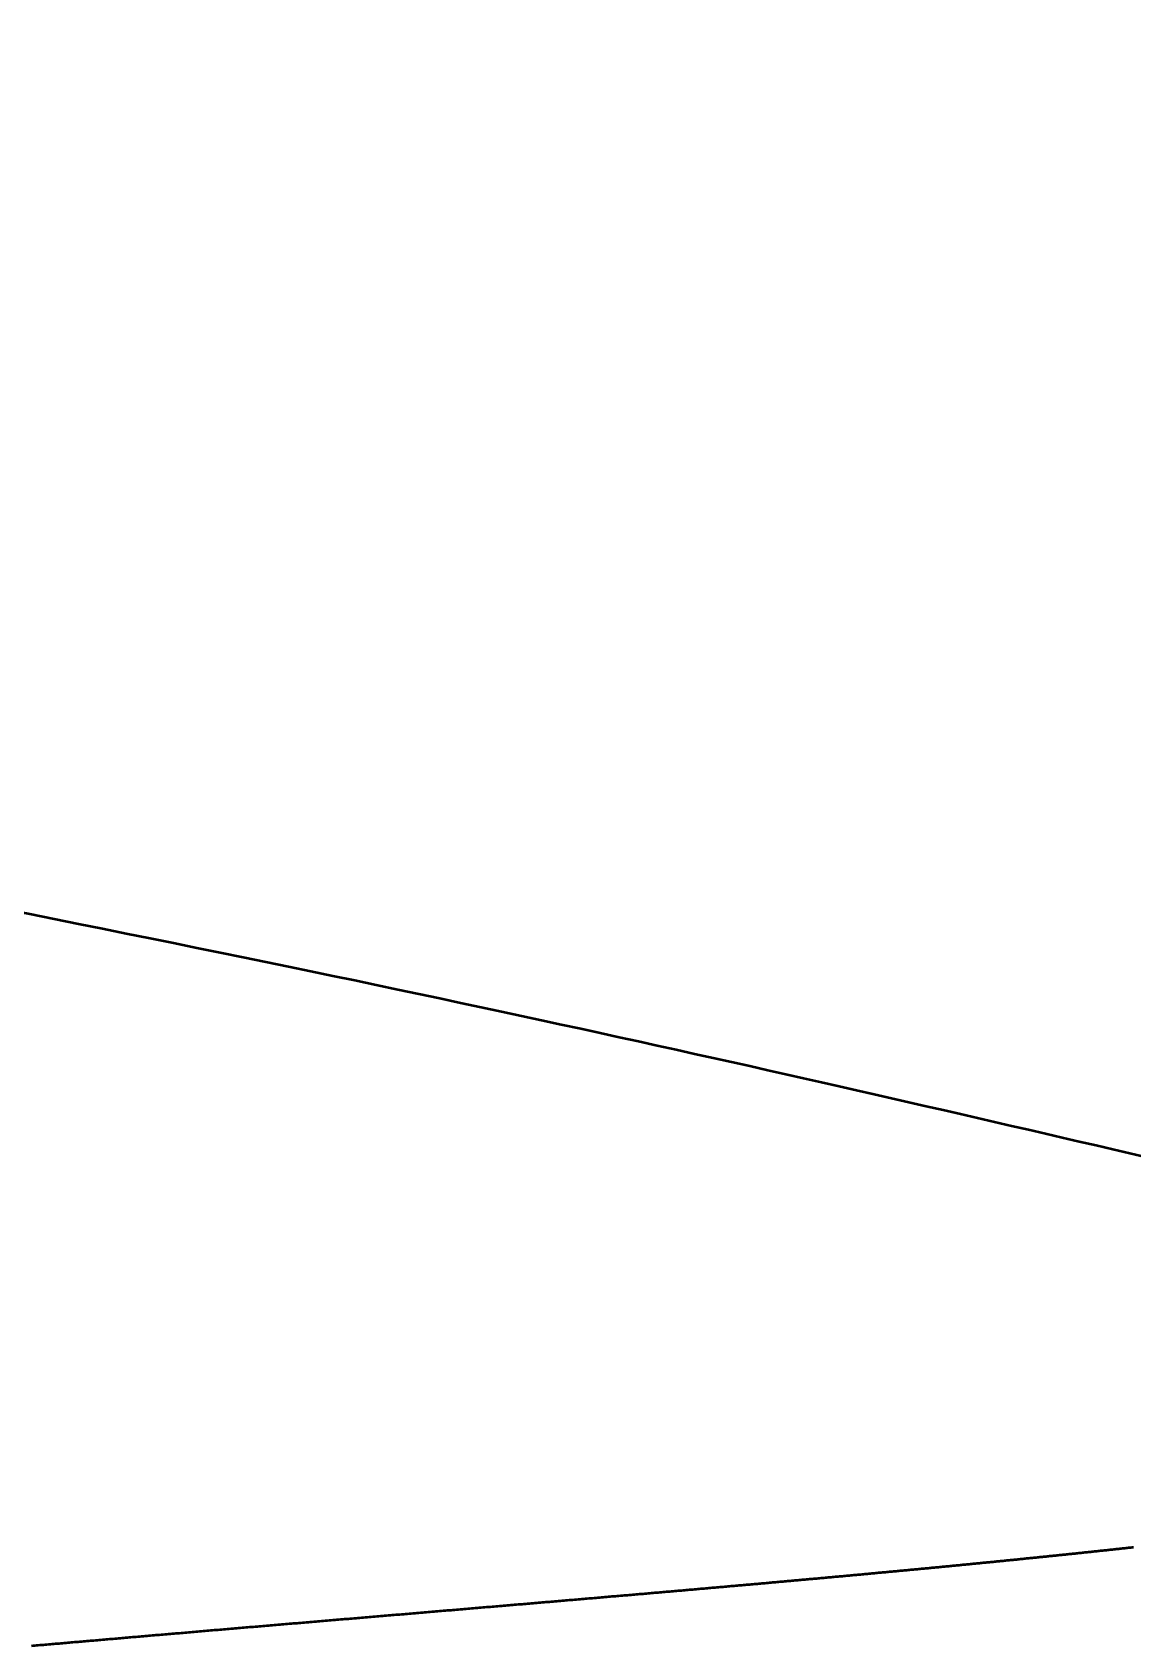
# Model space of a CAD drawing. Header units: millimetres. Extents: x -55 to 717, y -74 to 658.
# Drawn here: x 647 to 681.7, y 606.8 to 657.8 of the extents above; entities that cross this region are included whole.
import ezdxf

# ---------------------------------------------------------------- set-up
doc = ezdxf.new("R2010")
doc.units = ezdxf.units.MM
doc.layers.get('0').update_dxf_attribs({"color": 1, "lineweight": 13, "true_color": 0xff0000})
doc.layers.add('Rez', color=30, linetype='Continuous', lineweight=50, true_color=0xff7f00)

# ---------------------------------------------------------------- blocks, each defined once
blk = doc.blocks.new('Stranica')
at = {"layer": 'Rez'}
for p, q in [((-398.776, -18.669), (-398.814, -18.665)), ((-398.737, -18.673), (-398.776, -18.669)), ((-398.698, -18.677), (-398.737, -18.673)), ((-398.66, -18.682), (-398.698, -18.677)), ((-398.621, -18.686), (-398.66, -18.682)), ((-398.582, -18.69), (-398.621, -18.686)), ((-398.544, -18.694), (-398.582, -18.69)), ((-398.505, -18.698), (-398.544, -18.694)), ((-398.467, -18.703), (-398.505, -18.698)), ((-398.428, -18.707), (-398.467, -18.703)), ((-398.389, -18.711), (-398.428, -18.707)), ((-398.351, -18.715), (-398.389, -18.711)), ((-398.312, -18.719), (-398.351, -18.715)), ((-398.274, -18.723), (-398.312, -18.719)), ((-398.235, -18.728), (-398.274, -18.723)), ((-398.197, -18.732), (-398.235, -18.728)), ((-398.159, -18.736), (-398.197, -18.732)), ((-398.12, -18.74), (-398.159, -18.736)), ((-398.082, -18.744), (-398.12, -18.74)), ((-398.043, -18.748), (-398.082, -18.744)), ((-398.005, -18.752), (-398.043, -18.748)), ((-397.967, -18.756), (-398.005, -18.752)), ((-397.928, -18.76), (-397.967, -18.756)), ((-397.89, -18.765), (-397.928, -18.76)), ((-397.852, -18.769), (-397.89, -18.765)), ((-397.813, -18.773), (-397.852, -18.769)), ((-397.775, -18.777), (-397.813, -18.773)), ((-397.737, -18.781), (-397.775, -18.777)), ((-397.699, -18.785), (-397.737, -18.781)), ((-397.66, -18.789), (-397.699, -18.785)), ((-397.622, -18.793), (-397.66, -18.789)), ((-397.584, -18.797), (-397.622, -18.793)), ((-397.546, -18.801), (-397.584, -18.797)), ((-397.507, -18.805), (-397.546, -18.801)), ((-397.469, -18.809), (-397.507, -18.805)), ((-397.431, -18.813), (-397.469, -18.809)), ((-397.393, -18.817), (-397.431, -18.813)), ((-397.354, -18.821), (-397.393, -18.817)), ((-397.316, -18.825), (-397.354, -18.821)), ((-397.278, -18.829), (-397.316, -18.825)), ((-397.24, -18.833), (-397.278, -18.829)), ((-397.202, -18.838), (-397.24, -18.833)), ((-397.163, -18.842), (-397.202, -18.838)), ((-397.125, -18.846), (-397.163, -18.842)), ((-397.087, -18.85), (-397.125, -18.846)), ((-397.049, -18.854), (-397.087, -18.85)), ((-397.011, -18.858), (-397.049, -18.854)), ((-396.972, -18.862), (-397.011, -18.858)), ((-396.934, -18.866), (-396.972, -18.862)), ((-396.896, -18.87), (-396.934, -18.866)), ((-396.858, -18.874), (-396.896, -18.87)), ((-396.82, -18.878), (-396.858, -18.874)), ((-396.781, -18.881), (-396.82, -18.878)), ((-396.743, -18.885), (-396.781, -18.881)), ((-396.705, -18.889), (-396.743, -18.885)), ((-396.667, -18.893), (-396.705, -18.889)), ((-396.629, -18.897), (-396.667, -18.893)), ((-396.59, -18.901), (-396.629, -18.897)), ((-396.552, -18.905), (-396.59, -18.901)), ((-396.514, -18.909), (-396.552, -18.905)), ((-396.476, -18.913), (-396.514, -18.909)), ((-396.437, -18.917), (-396.476, -18.913)), ((-396.399, -18.921), (-396.437, -18.917)), ((-396.361, -18.925), (-396.399, -18.921)), ((-396.322, -18.929), (-396.361, -18.925)), ((-396.284, -18.933), (-396.322, -18.929)), ((-396.246, -18.937), (-396.284, -18.933)), ((-396.208, -18.941), (-396.246, -18.937)), ((-396.169, -18.945), (-396.208, -18.941)), ((-396.131, -18.949), (-396.169, -18.945)), ((-396.093, -18.953), (-396.131, -18.949)), ((-396.054, -18.957), (-396.093, -18.953)), ((-396.016, -18.961), (-396.054, -18.957)), ((-395.977, -18.965), (-396.016, -18.961)), ((-395.939, -18.968), (-395.977, -18.965)), ((-395.901, -18.972), (-395.939, -18.968)), ((-395.862, -18.976), (-395.901, -18.972)), ((-395.824, -18.98), (-395.862, -18.976)), ((-395.785, -18.984), (-395.824, -18.98)), ((-395.747, -18.988), (-395.785, -18.984)), ((-395.708, -18.992), (-395.747, -18.988)), ((-395.67, -18.996), (-395.708, -18.992)), ((-395.631, -19), (-395.67, -18.996)), ((-395.593, -19.004), (-395.631, -19)), ((-395.554, -19.008), (-395.593, -19.004)), ((-395.515, -19.012), (-395.554, -19.008)), ((-395.477, -19.016), (-395.515, -19.012)), ((-395.438, -19.019), (-395.477, -19.016)), ((-395.399, -19.023), (-395.438, -19.019)), ((-395.361, -19.027), (-395.399, -19.023)), ((-395.322, -19.031), (-395.361, -19.027)), ((-395.283, -19.035), (-395.322, -19.031)), ((-395.244, -19.039), (-395.283, -19.035)), ((-395.206, -19.043), (-395.244, -19.039)), ((-395.167, -19.047), (-395.206, -19.043)), ((-395.128, -19.051), (-395.167, -19.047)), ((-395.089, -19.055), (-395.128, -19.051)), ((-395.05, -19.059), (-395.089, -19.055)), ((-395.011, -19.062), (-395.05, -19.059)), ((-394.972, -19.066), (-395.011, -19.062)), ((-394.933, -19.07), (-394.972, -19.066)), ((-394.894, -19.074), (-394.933, -19.07)), ((-394.855, -19.078), (-394.894, -19.074)), ((-394.816, -19.082), (-394.855, -19.078)), ((-394.777, -19.086), (-394.816, -19.082)), ((-394.738, -19.09), (-394.777, -19.086)), ((-394.699, -19.094), (-394.738, -19.09)), ((-394.66, -19.098), (-394.699, -19.094)), ((-394.62, -19.101), (-394.66, -19.098)), ((-394.581, -19.105), (-394.62, -19.101)), ((-394.542, -19.109), (-394.581, -19.105)), ((-394.502, -19.113), (-394.542, -19.109)), ((-394.463, -19.117), (-394.502, -19.113)), ((-394.424, -19.121), (-394.463, -19.117)), ((-394.384, -19.125), (-394.424, -19.121)), ((-394.345, -19.129), (-394.384, -19.125)), ((-394.305, -19.133), (-394.345, -19.129)), ((-394.266, -19.137), (-394.305, -19.133)), ((-394.226, -19.141), (-394.266, -19.137)), ((-394.187, -19.144), (-394.226, -19.141)), ((-394.147, -19.148), (-394.187, -19.144)), ((-394.107, -19.152), (-394.147, -19.148)), ((-394.068, -19.156), (-394.107, -19.152)), ((-394.028, -19.16), (-394.068, -19.156)), ((-393.988, -19.164), (-394.028, -19.16)), ((-393.948, -19.168), (-393.988, -19.164)), ((-393.908, -19.172), (-393.948, -19.168)), ((-393.869, -19.176), (-393.908, -19.172)), ((-393.829, -19.18), (-393.869, -19.176)), ((-393.789, -19.184), (-393.829, -19.18)), ((-393.749, -19.187), (-393.789, -19.184)), ((-393.709, -19.191), (-393.749, -19.187)), ((-393.669, -19.195), (-393.709, -19.191)), ((-393.629, -19.199), (-393.669, -19.195)), ((-393.588, -19.203), (-393.629, -19.199)), ((-393.548, -19.207), (-393.588, -19.203)), ((-393.508, -19.211), (-393.548, -19.207)), ((-393.468, -19.215), (-393.508, -19.211)), ((-393.428, -19.219), (-393.468, -19.215)), ((-393.387, -19.223), (-393.428, -19.219)), ((-393.347, -19.227), (-393.387, -19.223)), ((-393.306, -19.231), (-393.347, -19.227)), ((-393.266, -19.235), (-393.306, -19.231)), ((-393.226, -19.238), (-393.266, -19.235)), ((-393.185, -19.242), (-393.226, -19.238)), ((-393.145, -19.246), (-393.185, -19.242)), ((-393.104, -19.25), (-393.145, -19.246)), ((-393.063, -19.254), (-393.104, -19.25)), ((-393.023, -19.258), (-393.063, -19.254)), ((-392.982, -19.262), (-393.023, -19.258)), ((-392.941, -19.266), (-392.982, -19.262)), ((-392.9, -19.27), (-392.941, -19.266)), ((-392.86, -19.274), (-392.9, -19.27)), ((-392.819, -19.278), (-392.86, -19.274)), ((-392.778, -19.282), (-392.819, -19.278)), ((-392.737, -19.286), (-392.778, -19.282)), ((-392.696, -19.29), (-392.737, -19.286)), ((-392.655, -19.294), (-392.696, -19.29)), ((-392.614, -19.297), (-392.655, -19.294)), ((-392.573, -19.301), (-392.614, -19.297)), ((-392.531, -19.305), (-392.573, -19.301)), ((-392.49, -19.309), (-392.531, -19.305)), ((-392.449, -19.313), (-392.49, -19.309)), ((-392.408, -19.317), (-392.449, -19.313)), ((-392.366, -19.321), (-392.408, -19.317)), ((-392.325, -19.325), (-392.366, -19.321)), ((-392.283, -19.329), (-392.325, -19.325)), ((-392.242, -19.333), (-392.283, -19.329)), ((-392.2, -19.337), (-392.242, -19.333)), ((-392.159, -19.341), (-392.2, -19.337)), ((-392.117, -19.345), (-392.159, -19.341)), ((-392.076, -19.349), (-392.117, -19.345)), ((-392.034, -19.353), (-392.076, -19.349)), ((-391.992, -19.357), (-392.034, -19.353)), ((-391.95, -19.361), (-391.992, -19.357)), ((-391.909, -19.365), (-391.95, -19.361)), ((-391.867, -19.369), (-391.909, -19.365)), ((-391.825, -19.373), (-391.867, -19.369)), ((-391.783, -19.377), (-391.825, -19.373)), ((-391.741, -19.381), (-391.783, -19.377)), ((-391.699, -19.384), (-391.741, -19.381)), ((-391.657, -19.388), (-391.699, -19.384)), ((-391.614, -19.392), (-391.657, -19.388)), ((-391.572, -19.396), (-391.614, -19.392)), ((-391.53, -19.4), (-391.572, -19.396)), ((-391.488, -19.404), (-391.53, -19.4)), ((-391.445, -19.408), (-391.488, -19.404)), ((-391.403, -19.412), (-391.445, -19.408)), ((-391.36, -19.416), (-391.403, -19.412)), ((-391.318, -19.42), (-391.36, -19.416)), ((-391.275, -19.424), (-391.318, -19.42)), ((-391.233, -19.428), (-391.275, -19.424)), ((-391.19, -19.432), (-391.233, -19.428)), ((-391.147, -19.436), (-391.19, -19.432)), ((-391.105, -19.44), (-391.147, -19.436)), ((-391.062, -19.444), (-391.105, -19.44)), ((-391.019, -19.448), (-391.062, -19.444)), ((-390.976, -19.452), (-391.019, -19.448)), ((-390.933, -19.456), (-390.976, -19.452)), ((-390.89, -19.46), (-390.933, -19.456)), ((-390.847, -19.464), (-390.89, -19.46)), ((-390.804, -19.468), (-390.847, -19.464)), ((-390.761, -19.472), (-390.804, -19.468)), ((-390.718, -19.476), (-390.761, -19.472)), ((-390.675, -19.48), (-390.718, -19.476)), ((-390.631, -19.484), (-390.675, -19.48)), ((-390.588, -19.488), (-390.631, -19.484)), ((-390.544, -19.493), (-390.588, -19.488)), ((-390.501, -19.497), (-390.544, -19.493)), ((-390.457, -19.501), (-390.501, -19.497)), ((-390.414, -19.505), (-390.457, -19.501)), ((-390.37, -19.509), (-390.414, -19.505)), ((-390.327, -19.513), (-390.37, -19.509)), ((-390.283, -19.517), (-390.327, -19.513)), ((-390.239, -19.521), (-390.283, -19.517)), ((-390.195, -19.525), (-390.239, -19.521)), ((-390.151, -19.529), (-390.195, -19.525)), ((-390.107, -19.533), (-390.151, -19.529)), ((-390.063, -19.537), (-390.107, -19.533)), ((-390.019, -19.541), (-390.063, -19.537)), ((-389.975, -19.545), (-390.019, -19.541)), ((-389.931, -19.549), (-389.975, -19.545)), ((-389.887, -19.553), (-389.931, -19.549)), ((-389.843, -19.557), (-389.887, -19.553)), ((-389.798, -19.561), (-389.843, -19.557)), ((-389.754, -19.565), (-389.798, -19.561)), ((-389.709, -19.57), (-389.754, -19.565)), ((-389.665, -19.574), (-389.709, -19.57)), ((-389.62, -19.578), (-389.665, -19.574)), ((-389.576, -19.582), (-389.62, -19.578)), ((-389.531, -19.586), (-389.576, -19.582)), ((-389.486, -19.59), (-389.531, -19.586)), ((-389.441, -19.594), (-389.486, -19.59)), ((-389.397, -19.598), (-389.441, -19.594)), ((-389.352, -19.602), (-389.397, -19.598)), ((-389.307, -19.606), (-389.352, -19.602)), ((-389.262, -19.61), (-389.307, -19.606)), ((-389.217, -19.615), (-389.262, -19.61)), ((-389.171, -19.619), (-389.217, -19.615)), ((-389.126, -19.623), (-389.171, -19.619)), ((-389.081, -19.627), (-389.126, -19.623)), ((-389.036, -19.631), (-389.081, -19.627)), ((-388.99, -19.635), (-389.036, -19.631)), ((-388.945, -19.639), (-388.99, -19.635)), ((-388.899, -19.643), (-388.945, -19.639)), ((-388.854, -19.648), (-388.899, -19.643)), ((-388.808, -19.652), (-388.854, -19.648)), ((-388.762, -19.656), (-388.808, -19.652)), ((-388.717, -19.66), (-388.762, -19.656)), ((-388.671, -19.664), (-388.717, -19.66)), ((-388.625, -19.668), (-388.671, -19.664)), ((-388.579, -19.672), (-388.625, -19.668)), ((-388.533, -19.677), (-388.579, -19.672)), ((-388.487, -19.681), (-388.533, -19.677)), ((-388.441, -19.685), (-388.487, -19.681)), ((-388.395, -19.689), (-388.441, -19.685)), ((-388.348, -19.693), (-388.395, -19.689)), ((-388.302, -19.697), (-388.348, -19.693)), ((-388.256, -19.702), (-388.302, -19.697)), ((-388.209, -19.706), (-388.256, -19.702)), ((-388.163, -19.71), (-388.209, -19.706)), ((-388.116, -19.714), (-388.163, -19.71)), ((-388.07, -19.718), (-388.116, -19.714)), ((-388.023, -19.723), (-388.07, -19.718)), ((-387.976, -19.727), (-388.023, -19.723)), ((-387.929, -19.731), (-387.976, -19.727)), ((-387.882, -19.735), (-387.929, -19.731)), ((-387.835, -19.739), (-387.882, -19.735)), ((-387.788, -19.744), (-387.835, -19.739)), ((-387.741, -19.748), (-387.788, -19.744)), ((-387.694, -19.752), (-387.741, -19.748)), ((-387.647, -19.756), (-387.694, -19.752)), ((-387.6, -19.76), (-387.647, -19.756)), ((-387.552, -19.765), (-387.6, -19.76)), ((-387.505, -19.769), (-387.552, -19.765)), ((-387.457, -19.773), (-387.505, -19.769)), ((-387.41, -19.777), (-387.457, -19.773)), ((-387.362, -19.782), (-387.41, -19.777)), ((-387.314, -19.786), (-387.362, -19.782)), ((-387.267, -19.79), (-387.314, -19.786)), ((-387.219, -19.794), (-387.267, -19.79)), ((-387.171, -19.799), (-387.219, -19.794)), ((-387.123, -19.803), (-387.171, -19.799)), ((-387.075, -19.807), (-387.123, -19.803)), ((-387.027, -19.811), (-387.075, -19.807)), ((-386.979, -19.816), (-387.027, -19.811)), ((-386.931, -19.82), (-386.979, -19.816)), ((-386.882, -19.824), (-386.931, -19.82)), ((-386.834, -19.829), (-386.882, -19.824)), ((-386.785, -19.833), (-386.834, -19.829)), ((-386.737, -19.837), (-386.785, -19.833)), ((-386.688, -19.842), (-386.737, -19.837)), ((-386.64, -19.846), (-386.688, -19.842)), ((-386.591, -19.85), (-386.64, -19.846)), ((-386.542, -19.854), (-386.591, -19.85)), ((-386.493, -19.859), (-386.542, -19.854)), ((-386.444, -19.863), (-386.493, -19.859)), ((-386.395, -19.867), (-386.444, -19.863)), ((-386.346, -19.872), (-386.395, -19.867)), ((-386.297, -19.876), (-386.346, -19.872)), ((-386.248, -19.88), (-386.297, -19.876)), ((-386.198, -19.885), (-386.248, -19.88)), ((-386.149, -19.889), (-386.198, -19.885)), ((-386.1, -19.893), (-386.149, -19.889)), ((-386.05, -19.898), (-386.1, -19.893)), ((-386, -19.902), (-386.05, -19.898)), ((-385.951, -19.907), (-386, -19.902)), ((-385.901, -19.911), (-385.951, -19.907)), ((-385.851, -19.915), (-385.901, -19.911)), ((-385.801, -19.92), (-385.851, -19.915)), ((-385.751, -19.924), (-385.801, -19.92)), ((-385.701, -19.929), (-385.751, -19.924)), ((-385.651, -19.933), (-385.701, -19.929)), ((-385.601, -19.937), (-385.651, -19.933)), ((-385.551, -19.942), (-385.601, -19.937)), ((-385.5, -19.946), (-385.551, -19.942)), ((-385.45, -19.951), (-385.5, -19.946)), ((-385.399, -19.955), (-385.45, -19.951)), ((-385.349, -19.959), (-385.399, -19.955)), ((-385.298, -19.964), (-385.349, -19.959)), ((-385.248, -19.968), (-385.298, -19.964)), ((-385.197, -19.973), (-385.248, -19.968)), ((-385.146, -19.977), (-385.197, -19.973)), ((-385.095, -19.982), (-385.146, -19.977)), ((-385.044, -19.986), (-385.095, -19.982)), ((-384.993, -19.991), (-385.044, -19.986)), ((-384.942, -19.995), (-384.993, -19.991)), ((-384.89, -19.999), (-384.942, -19.995)), ((-384.839, -20.004), (-384.89, -19.999)), ((-384.788, -20.008), (-384.839, -20.004)), ((-384.736, -20.013), (-384.788, -20.008)), ((-384.684, -20.017), (-384.736, -20.013)), ((-384.633, -20.022), (-384.684, -20.017)), ((-384.581, -20.026), (-384.633, -20.022)), ((-384.529, -20.031), (-384.581, -20.026)), ((-384.477, -20.035), (-384.529, -20.031)), ((-384.425, -20.04), (-384.477, -20.035)), ((-384.373, -20.044), (-384.425, -20.04)), ((-384.321, -20.049), (-384.373, -20.044)), ((-384.269, -20.053), (-384.321, -20.049)), ((-384.217, -20.058), (-384.269, -20.053)), ((-384.164, -20.063), (-384.217, -20.058)), ((-384.112, -20.067), (-384.164, -20.063)), ((-384.059, -20.072), (-384.112, -20.067)), ((-384.007, -20.076), (-384.059, -20.072)), ((-383.954, -20.081), (-384.007, -20.076)), ((-383.901, -20.085), (-383.954, -20.081)), ((-383.848, -20.09), (-383.901, -20.085)), ((-383.795, -20.095), (-383.848, -20.09)), ((-383.742, -20.099), (-383.795, -20.095)), ((-383.689, -20.104), (-383.742, -20.099)), ((-383.636, -20.108), (-383.689, -20.104)), ((-383.583, -20.113), (-383.636, -20.108)), ((-383.529, -20.118), (-383.583, -20.113)), ((-383.476, -20.122), (-383.529, -20.118)), ((-383.422, -20.127), (-383.476, -20.122)), ((-383.369, -20.131), (-383.422, -20.127)), ((-383.315, -20.136), (-383.369, -20.131)), ((-383.261, -20.141), (-383.315, -20.136)), ((-383.207, -20.145), (-383.261, -20.141)), ((-383.153, -20.15), (-383.207, -20.145)), ((-383.099, -20.155), (-383.153, -20.15)), ((-383.045, -20.159), (-383.099, -20.155)), ((-382.991, -20.164), (-383.045, -20.159)), ((-382.937, -20.169), (-382.991, -20.164)), ((-382.882, -20.173), (-382.937, -20.169)), ((-382.828, -20.178), (-382.882, -20.173)), ((-382.773, -20.183), (-382.828, -20.178)), ((-382.719, -20.187), (-382.773, -20.183)), ((-382.664, -20.192), (-382.719, -20.187)), ((-382.609, -20.197), (-382.664, -20.192)), ((-382.554, -20.201), (-382.609, -20.197)), ((-382.499, -20.206), (-382.554, -20.201)), ((-382.444, -20.211), (-382.499, -20.206)), ((-382.389, -20.216), (-382.444, -20.211)), ((-382.334, -20.22), (-382.389, -20.216)), ((-382.279, -20.225), (-382.334, -20.22)), ((-382.223, -20.23), (-382.279, -20.225)), ((-382.168, -20.235), (-382.223, -20.23)), ((-382.113, -20.239), (-382.168, -20.235)), ((-382.057, -20.244), (-382.113, -20.239)), ((-382.001, -20.249), (-382.057, -20.244)), ((-381.946, -20.254), (-382.001, -20.249)), ((-381.89, -20.258), (-381.946, -20.254)), ((-381.834, -20.263), (-381.89, -20.258)), ((-381.778, -20.268), (-381.834, -20.263)), ((-381.722, -20.273), (-381.778, -20.268)), ((-381.666, -20.277), (-381.722, -20.273)), ((-381.61, -20.282), (-381.666, -20.277)), ((-381.554, -20.287), (-381.61, -20.282)), ((-381.498, -20.292), (-381.554, -20.287)), ((-381.442, -20.297), (-381.498, -20.292)), ((-381.385, -20.301), (-381.442, -20.297)), ((-381.329, -20.306), (-381.385, -20.301)), ((-381.272, -20.311), (-381.329, -20.306)), ((-381.216, -20.316), (-381.272, -20.311)), ((-381.159, -20.321), (-381.216, -20.316)), ((-381.102, -20.326), (-381.159, -20.321)), ((-381.046, -20.33), (-381.102, -20.326)), ((-380.989, -20.335), (-381.046, -20.33)), ((-380.932, -20.34), (-380.989, -20.335)), ((-380.875, -20.345), (-380.932, -20.34)), ((-380.818, -20.35), (-380.875, -20.345)), ((-380.761, -20.355), (-380.818, -20.35)), ((-380.704, -20.36), (-380.761, -20.355)), ((-380.647, -20.364), (-380.704, -20.36)), ((-380.589, -20.369), (-380.647, -20.364)), ((-380.532, -20.374), (-380.589, -20.369)), ((-380.475, -20.379), (-380.532, -20.374)), ((-380.417, -20.384), (-380.475, -20.379)), ((-380.36, -20.389), (-380.417, -20.384)), ((-380.302, -20.394), (-380.36, -20.389)), ((-380.245, -20.399), (-380.302, -20.394)), ((-380.187, -20.403), (-380.245, -20.399)), ((-380.129, -20.408), (-380.187, -20.403)), ((-380.072, -20.413), (-380.129, -20.408)), ((-380.014, -20.418), (-380.072, -20.413)), ((-379.956, -20.423), (-380.014, -20.418)), ((-379.898, -20.428), (-379.956, -20.423)), ((-379.84, -20.433), (-379.898, -20.428)), ((-379.782, -20.438), (-379.84, -20.433)), ((-379.724, -20.443), (-379.782, -20.438)), ((-379.666, -20.448), (-379.724, -20.443)), ((-379.608, -20.453), (-379.666, -20.448)), ((-379.55, -20.458), (-379.608, -20.453)), ((-379.491, -20.463), (-379.55, -20.458)), ((-379.433, -20.467), (-379.491, -20.463)), ((-379.375, -20.472), (-379.433, -20.467)), ((-379.316, -20.477), (-379.375, -20.472)), ((-379.258, -20.482), (-379.316, -20.477)), ((-379.199, -20.487), (-379.258, -20.482)), ((-379.141, -20.492), (-379.199, -20.487)), ((-379.082, -20.497), (-379.141, -20.492)), ((-379.024, -20.502), (-379.082, -20.497)), ((-378.965, -20.507), (-379.024, -20.502)), ((-378.906, -20.512), (-378.965, -20.507)), ((-378.848, -20.517), (-378.906, -20.512)), ((-378.789, -20.522), (-378.848, -20.517)), ((-378.73, -20.527), (-378.789, -20.522)), ((-378.671, -20.532), (-378.73, -20.527)), ((-378.612, -20.537), (-378.671, -20.532)), ((-378.553, -20.542), (-378.612, -20.537)), ((-378.494, -20.547), (-378.553, -20.542)), ((-378.435, -20.552), (-378.494, -20.547)), ((-378.376, -20.557), (-378.435, -20.552)), ((-378.317, -20.562), (-378.376, -20.557)), ((-378.258, -20.567), (-378.317, -20.562)), ((-378.199, -20.572), (-378.258, -20.567)), ((-378.14, -20.577), (-378.199, -20.572)), ((-378.081, -20.582), (-378.14, -20.577)), ((-378.021, -20.587), (-378.081, -20.582)), ((-377.962, -20.592), (-378.021, -20.587)), ((-377.903, -20.597), (-377.962, -20.592)), ((-377.843, -20.602), (-377.903, -20.597)), ((-377.784, -20.607), (-377.843, -20.602)), ((-377.725, -20.612), (-377.784, -20.607)), ((-377.665, -20.617), (-377.725, -20.612)), ((-377.606, -20.622), (-377.665, -20.617)), ((-377.546, -20.627), (-377.606, -20.622)), ((-377.487, -20.632), (-377.546, -20.627)), ((-377.427, -20.637), (-377.487, -20.632)), ((-377.367, -20.642), (-377.427, -20.637)), ((-377.308, -20.647), (-377.367, -20.642)), ((-377.248, -20.652), (-377.308, -20.647)), ((-377.188, -20.657), (-377.248, -20.652)), ((-377.129, -20.662), (-377.188, -20.657)), ((-377.069, -20.667), (-377.129, -20.662)), ((-377.009, -20.672), (-377.069, -20.667)), ((-376.949, -20.677), (-377.009, -20.672)), ((-376.89, -20.683), (-376.949, -20.677)), ((-376.83, -20.688), (-376.89, -20.683)), ((-376.77, -20.693), (-376.83, -20.688)), ((-376.71, -20.698), (-376.77, -20.693)), ((-376.65, -20.703), (-376.71, -20.698)), ((-376.59, -20.708), (-376.65, -20.703)), ((-376.53, -20.713), (-376.59, -20.708)), ((-376.47, -20.718), (-376.53, -20.713)), ((-376.411, -20.723), (-376.47, -20.718)), ((-376.351, -20.728), (-376.411, -20.723)), ((-376.291, -20.733), (-376.351, -20.728)), ((-376.231, -20.738), (-376.291, -20.733)), ((-376.17, -20.743), (-376.231, -20.738)), ((-376.11, -20.748), (-376.17, -20.743)), ((-376.05, -20.753), (-376.11, -20.748)), ((-375.99, -20.758), (-376.05, -20.753)), ((-375.93, -20.763), (-375.99, -20.758)), ((-375.87, -20.769), (-375.93, -20.763)), ((-375.81, -20.774), (-375.87, -20.769)), ((-375.75, -20.779), (-375.81, -20.774)), ((-375.69, -20.784), (-375.75, -20.779)), ((-375.63, -20.789), (-375.69, -20.784)), ((-375.569, -20.794), (-375.63, -20.789)), ((-375.509, -20.799), (-375.569, -20.794)), ((-375.449, -20.804), (-375.509, -20.799)), ((-375.389, -20.809), (-375.449, -20.804)), ((-375.329, -20.814), (-375.389, -20.809)), ((-375.268, -20.819), (-375.329, -20.814)), ((-375.208, -20.824), (-375.268, -20.819)), ((-375.148, -20.829), (-375.208, -20.824)), ((-375.088, -20.835), (-375.148, -20.829)), ((-375.027, -20.84), (-375.088, -20.835)), ((-374.967, -20.845), (-375.027, -20.84)), ((-374.907, -20.85), (-374.967, -20.845)), ((-374.847, -20.855), (-374.907, -20.85)), ((-374.786, -20.86), (-374.847, -20.855)), ((-374.726, -20.865), (-374.786, -20.86)), ((-374.666, -20.87), (-374.726, -20.865)), ((-374.606, -20.875), (-374.666, -20.87)), ((-374.545, -20.88), (-374.606, -20.875)), ((-374.485, -20.885), (-374.545, -20.88)), ((-374.425, -20.89), (-374.485, -20.885)), ((-374.365, -20.896), (-374.425, -20.89)), ((-374.304, -20.901), (-374.365, -20.896)), ((-374.244, -20.906), (-374.304, -20.901)), ((-374.184, -20.911), (-374.244, -20.906)), ((-374.123, -20.916), (-374.184, -20.911)), ((-374.063, -20.921), (-374.123, -20.916)), ((-374.003, -20.926), (-374.063, -20.921)), ((-373.943, -20.931), (-374.003, -20.926)), ((-373.882, -20.936), (-373.943, -20.931)), ((-373.822, -20.941), (-373.882, -20.936)), ((-373.762, -20.946), (-373.822, -20.941)), ((-373.702, -20.951), (-373.762, -20.946)), ((-373.642, -20.957), (-373.702, -20.951)), ((-373.581, -20.962), (-373.642, -20.957)), ((-373.521, -20.967), (-373.581, -20.962)), ((-373.461, -20.972), (-373.521, -20.967)), ((-373.401, -20.977), (-373.461, -20.972)), ((-373.341, -20.982), (-373.401, -20.977)), ((-373.28, -20.987), (-373.341, -20.982)), ((-373.22, -20.992), (-373.28, -20.987)), ((-373.16, -20.997), (-373.22, -20.992)), ((-373.1, -21.002), (-373.16, -20.997)), ((-373.04, -21.007), (-373.1, -21.002)), ((-372.98, -21.012), (-373.04, -21.007)), ((-372.92, -21.017), (-372.98, -21.012)), ((-372.86, -21.023), (-372.92, -21.017)), ((-372.799, -21.028), (-372.86, -21.023)), ((-372.739, -21.033), (-372.799, -21.028)), ((-372.679, -21.038), (-372.739, -21.033)), ((-372.619, -21.043), (-372.679, -21.038)), ((-372.559, -21.048), (-372.619, -21.043)), ((-372.499, -21.053), (-372.559, -21.048)), ((-372.439, -21.058), (-372.499, -21.053)), ((-372.379, -21.063), (-372.439, -21.058)), ((-372.32, -21.068), (-372.379, -21.063)), ((-372.26, -21.073), (-372.32, -21.068)), ((-372.2, -21.078), (-372.26, -21.073)), ((-372.14, -21.083), (-372.2, -21.078)), ((-372.08, -21.088), (-372.14, -21.083)), ((-372.02, -21.094), (-372.08, -21.088)), ((-371.96, -21.099), (-372.02, -21.094)), ((-371.901, -21.104), (-371.96, -21.099)), ((-371.841, -21.109), (-371.901, -21.104)), ((-371.781, -21.114), (-371.841, -21.109)), ((-371.721, -21.119), (-371.781, -21.114)), ((-371.662, -21.124), (-371.721, -21.119)), ((-371.602, -21.129), (-371.662, -21.124)), ((-371.542, -21.134), (-371.602, -21.129)), ((-371.483, -21.139), (-371.542, -21.134)), ((-371.423, -21.144), (-371.483, -21.139)), ((-371.364, -21.149), (-371.423, -21.144)), ((-371.304, -21.154), (-371.364, -21.149)), ((-371.245, -21.159), (-371.304, -21.154)), ((-371.185, -21.164), (-371.245, -21.159)), ((-371.126, -21.169), (-371.185, -21.164)), ((-371.067, -21.174), (-371.126, -21.169)), ((-371.007, -21.179), (-371.067, -21.174)), ((-370.948, -21.184), (-371.007, -21.179)), ((-370.889, -21.189), (-370.948, -21.184)), ((-370.829, -21.194), (-370.889, -21.189)), ((-370.77, -21.199), (-370.829, -21.194)), ((-370.711, -21.204), (-370.77, -21.199)), ((-370.652, -21.209), (-370.711, -21.204)), ((-370.593, -21.214), (-370.652, -21.209)), ((-370.533, -21.219), (-370.593, -21.214)), ((-370.474, -21.224), (-370.533, -21.219)), ((-370.415, -21.229), (-370.474, -21.224)), ((-370.356, -21.234), (-370.415, -21.229)), ((-370.298, -21.239), (-370.356, -21.234)), ((-370.239, -21.245), (-370.298, -21.239)), ((-370.18, -21.25), (-370.239, -21.245)), ((-370.121, -21.255), (-370.18, -21.25)), ((-370.062, -21.259), (-370.121, -21.255)), ((-370.003, -21.264), (-370.062, -21.259)), ((-369.945, -21.269), (-370.003, -21.264)), ((-369.886, -21.274), (-369.945, -21.269)), ((-369.827, -21.279), (-369.886, -21.274)), ((-369.769, -21.284), (-369.827, -21.279)), ((-369.71, -21.289), (-369.769, -21.284)), ((-369.652, -21.294), (-369.71, -21.289)), ((-369.593, -21.299), (-369.652, -21.294)), ((-369.535, -21.304), (-369.593, -21.299)), ((-369.477, -21.309), (-369.535, -21.304)), ((-369.418, -21.314), (-369.477, -21.309)), ((-369.36, -21.319), (-369.418, -21.314)), ((-369.302, -21.324), (-369.36, -21.319)), ((-369.244, -21.329), (-369.302, -21.324)), ((-369.186, -21.334), (-369.244, -21.329)), ((-369.128, -21.339), (-369.186, -21.334)), ((-369.07, -21.344), (-369.128, -21.339)), ((-369.012, -21.349), (-369.07, -21.344)), ((-368.954, -21.354), (-369.012, -21.349)), ((-368.896, -21.359), (-368.954, -21.354)), ((-368.838, -21.364), (-368.896, -21.359)), ((-368.78, -21.369), (-368.838, -21.364)), ((-368.723, -21.374), (-368.78, -21.369)), ((-368.665, -21.379), (-368.723, -21.374)), ((-368.608, -21.383), (-368.665, -21.379)), ((-368.55, -21.388), (-368.608, -21.383)), ((-368.493, -21.393), (-368.55, -21.388)), ((-368.435, -21.398), (-368.493, -21.393)), ((-368.378, -21.403), (-368.435, -21.398)), ((-368.321, -21.408), (-368.378, -21.403)), ((-368.263, -21.413), (-368.321, -21.408)), ((-368.206, -21.418), (-368.263, -21.413)), ((-368.149, -21.423), (-368.206, -21.418)), ((-368.092, -21.428), (-368.149, -21.423)), ((-368.035, -21.432), (-368.092, -21.428)), ((-367.978, -21.437), (-368.035, -21.432)), ((-367.921, -21.442), (-367.978, -21.437)), ((-367.864, -21.447), (-367.921, -21.442)), ((-367.807, -21.452), (-367.864, -21.447)), ((-367.751, -21.457), (-367.807, -21.452)), ((-367.694, -21.462), (-367.751, -21.457)), ((-367.637, -21.467), (-367.694, -21.462)), ((-367.581, -21.471), (-367.637, -21.467)), ((-367.524, -21.476), (-367.581, -21.471)), ((-367.468, -21.481), (-367.524, -21.476)), ((-367.411, -21.486), (-367.468, -21.481)), ((-367.355, -21.491), (-367.411, -21.486)), ((-367.299, -21.496), (-367.355, -21.491)), ((-367.242, -21.5), (-367.299, -21.496)), ((-367.186, -21.505), (-367.242, -21.5)), ((-367.13, -21.51), (-367.186, -21.505)), ((-367.074, -21.515), (-367.13, -21.51)), ((-367.018, -21.52), (-367.074, -21.515)), ((-366.962, -21.525), (-367.018, -21.52)), ((-366.906, -21.529), (-366.962, -21.525)), ((-366.85, -21.534), (-366.906, -21.529)), ((-366.794, -21.539), (-366.85, -21.534)), ((-366.738, -21.544), (-366.794, -21.539)), ((-366.682, -21.549), (-366.738, -21.544)), ((-366.626, -21.553), (-366.682, -21.549)), ((-366.57, -21.558), (-366.626, -21.553)), ((-366.515, -21.563), (-366.57, -21.558)), ((-366.459, -21.568), (-366.515, -21.563)), ((-366.403, -21.573), (-366.459, -21.568)), ((-366.348, -21.577), (-366.403, -21.573)), ((-366.292, -21.582), (-366.348, -21.577)), ((-366.237, -21.587), (-366.292, -21.582)), ((-366.181, -21.592), (-366.237, -21.587)), ((-366.126, -21.597), (-366.181, -21.592)), ((-366.07, -21.601), (-366.126, -21.597)), ((-366.015, -21.606), (-366.07, -21.601)), ((-365.959, -21.611), (-366.015, -21.606)), ((-365.904, -21.616), (-365.959, -21.611)), ((-365.849, -21.62), (-365.904, -21.616)), ((-365.794, -21.625), (-365.849, -21.62)), ((-365.738, -21.63), (-365.794, -21.625)), ((-365.683, -21.635), (-365.738, -21.63)), ((-365.628, -21.64), (-365.683, -21.635)), ((-365.573, -21.644), (-365.628, -21.64)), ((-365.518, -21.649), (-365.573, -21.644)), ((-365.463, -21.654), (-365.518, -21.649)), ((-365.407, -21.659), (-365.463, -21.654)), ((-365.352, -21.663), (-365.407, -21.659)), ((-365.297, -21.668), (-365.352, -21.663)), ((-365.242, -21.673), (-365.297, -21.668)), ((-365.187, -21.678), (-365.242, -21.673)), ((-365.132, -21.682), (-365.187, -21.678)), ((-365.078, -21.687), (-365.132, -21.682)), ((-365.023, -21.692), (-365.078, -21.687)), ((-364.968, -21.697), (-365.023, -21.692)), ((-364.913, -21.701), (-364.968, -21.697)), ((-364.858, -21.706), (-364.913, -21.701)), ((-364.803, -21.711), (-364.858, -21.706)), ((-364.748, -21.715), (-364.803, -21.711)), ((-364.694, -21.72), (-364.748, -21.715)), ((-364.639, -21.725), (-364.694, -21.72)), ((-364.584, -21.73), (-364.639, -21.725)), ((-364.529, -21.734), (-364.584, -21.73)), ((-364.475, -21.739), (-364.529, -21.734)), ((-364.42, -21.744), (-364.475, -21.739)), ((-364.365, -21.749), (-364.42, -21.744)), ((-364.311, -21.753), (-364.365, -21.749)), ((-364.256, -21.758), (-364.311, -21.753)), ((-364.201, -21.763), (-364.256, -21.758)), ((-364.147, -21.767), (-364.201, -21.763)), ((-364.092, -21.772), (-364.147, -21.767)), ((-364.037, -21.777), (-364.092, -21.772)), ((-363.983, -21.782), (-364.037, -21.777))]:
    blk.add_line(p, q, dxfattribs=at)
blk.add_open_spline([(-177.906, 29.205), (-197.441, 28.068), (-219.961, 26.191), (-244.474, 23.024), (-261.715, 20.327), (-277.355, 18.098), (-300.695, 13.758), (-323.566, 9.184), (-348.666, 4.375), (-374.821, -0.785), (-393.118, -4.89), (-409.539, -8.761), (-423.262, -12.045), (-433.59, -14.674)], degree=3, dxfattribs=at)

msp = doc.modelspace()

# ---------------------------------------------------------------- block references
at = {"yscale": -1, "rotation": 180}
msp.add_blockref('Stranica', (282.954, 628.572), dxfattribs=at)

doc.saveas('drawing.dxf')
